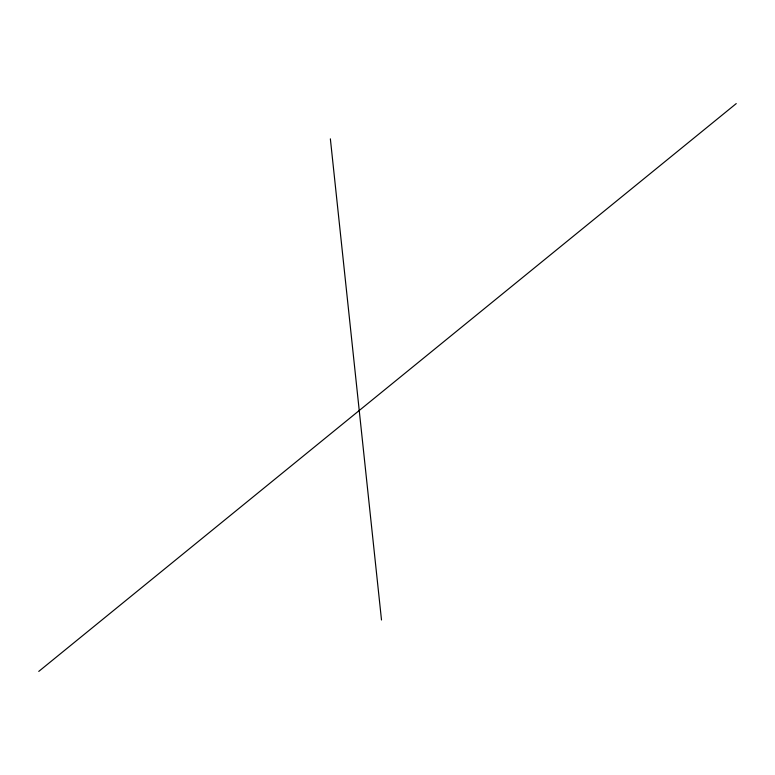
<?xml version="1.0" encoding="UTF-8"?>
<svg xmlns="http://www.w3.org/2000/svg" width="775" height="775" viewBox="0 0 775 775"><rect width="100%" height="100%" fill="white"/><g stroke="black" fill="none" stroke-linecap="round" stroke-linejoin="round"><path stroke-width="1.16" d="M38.75 671.412L736.25 103.588M330.363 138.841L381.503 620"/></g></svg>
